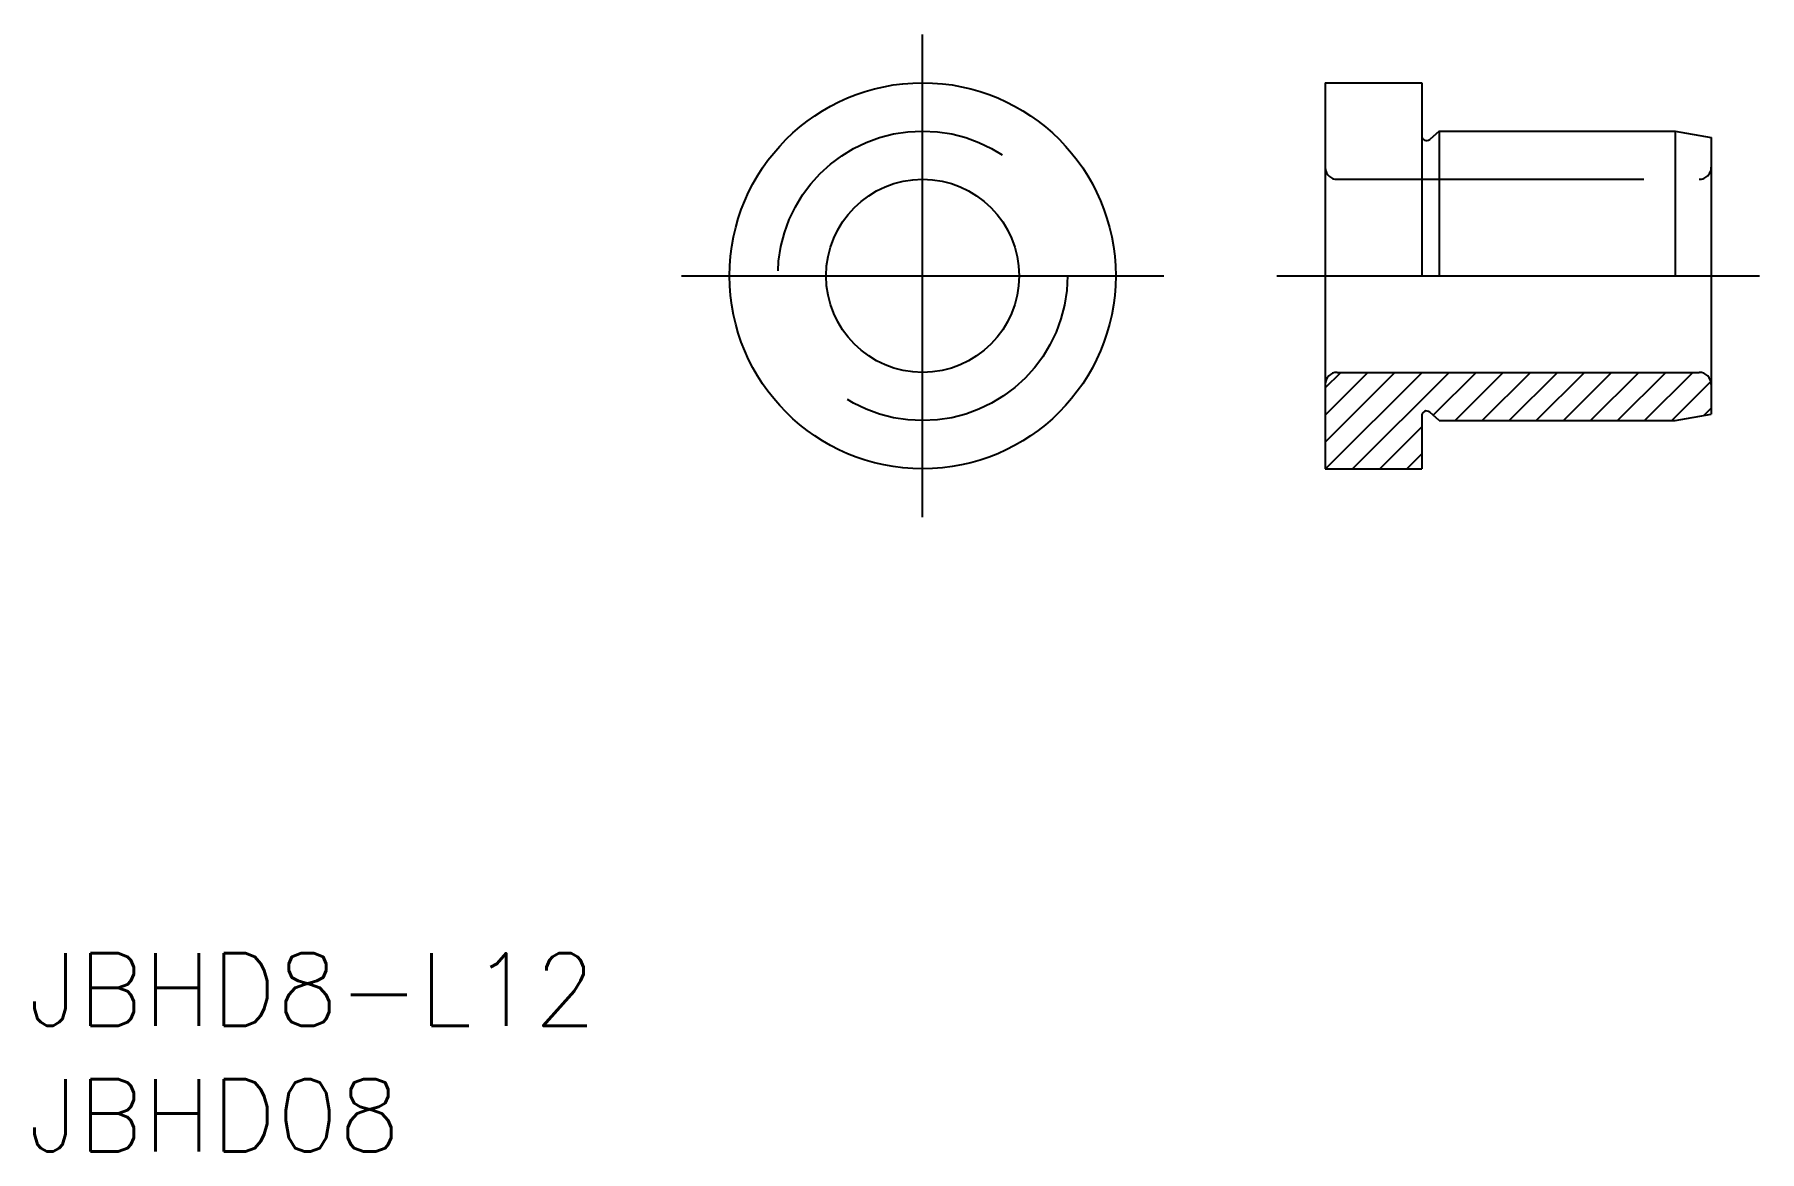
# Model space of a CAD drawing. Extents: x -36.8 to 34.7, y -36.3 to 10.
import ezdxf

# ---------------------------------------------------------------- set-up
doc = ezdxf.new("R2010")
doc.units = 0
doc.linetypes.add('CENTER', pattern=[50.8, 31.75, -6.35, 6.35, -6.35])
doc.linetypes.add('DASHED', pattern=[19.05, 12.7, -6.35])
doc.layers.get('0').update_dxf_attribs({"linetype": 'CONTINUOUS'})
doc.layers.add('CENTER', color=1, linetype='CENTER')
doc.styles.get("Standard").update_dxf_attribs({"font": 'txt.shx', "height": 3, "bigfont": 'bigfont.shx'})

msp = doc.modelspace()

# ---------------------------------------------------------------- linework, layer by layer
at = {"color": 7, "linetype": 'CONTINUOUS'}
for p, q in [((16.682, 8), (20.682, 8)), ((16.682, 8), (16.682, -8)), ((20.682, 8), (20.682, 0)), ((21.402, 6), (21.016, 5.652)), ((21.402, 6), (31.182, 6)), ((21.402, 6), (21.402, 0)), ((31.182, 6), (32.682, 5.736)), ((31.182, 6), (31.182, 0)), ((32.682, 5.736), (32.682, -5.736)), ((17.182, -4), (32.182, -4)), ((21.402, -6), (21.016, -5.652)), ((20.682, -5.8), (20.682, -8)), ((21.402, -6), (31.182, -6)), ((31.182, -6), (32.682, -5.736)), ((16.682, -8), (20.682, -8))]:
    msp.add_line(p, q, dxfattribs=at)
at = {"color": 3, "linetype": 'DASHED'}
msp.add_line((17.182, 4), (32.182, 4), dxfattribs=at)
at = {"color": 3, "linetype": 'CONTINUOUS'}
for p, q in [((16.682, -4.647), (17.328, -4)), ((16.682, -5.769), (18.451, -4)), ((16.682, -6.892), (19.573, -4)), ((16.696, -8), (20.696, -4)), ((17.818, -8), (21.818, -4)), ((21.159, -5.781), (22.941, -4)), ((22.063, -6), (24.063, -4)), ((23.186, -6), (25.186, -4)), ((24.308, -6), (26.308, -4)), ((25.431, -6), (27.431, -4)), ((26.553, -6), (28.553, -4)), ((27.676, -6), (29.676, -4)), ((28.798, -6), (30.798, -4)), ((29.921, -6), (31.921, -4)), ((31.044, -6), (32.666, -4.377)), ((32.377, -5.789), (32.682, -5.484)), ((18.941, -8), (20.682, -6.259)), ((20.063, -8), (20.682, -7.382))]:
    msp.add_line(p, q, dxfattribs=at)
at = {"color": 7, "linetype": 'CONTINUOUS'}
for radius in [8, 4]:
    msp.add_circle((0, 0), radius, dxfattribs=at)
at = {"color": 3, "linetype": 'DASHED'}
msp.add_circle((0, 0), 6, dxfattribs=at)
at = {"color": 7, "linetype": 'CONTINUOUS'}
for centre, radius, start, end in [((20.882, 5.8), 0.2, 180, 312.07502), ((17.182, -4.5), 0.5, 90, 180), ((32.182, -4.5), 0.5, 0, 90), ((20.882, -5.8), 0.2, 47.92498, 180)]:
    msp.add_arc(centre, radius, start, end, dxfattribs=at)
at = {"color": 3, "linetype": 'DASHED'}
for centre, start, end in [((17.182, 4.5), 180, 270), ((32.182, 4.5), 270, 0)]:
    msp.add_arc(centre, 0.5, start, end, dxfattribs=at)
at = {"layer": 'CENTER', "color": 1, "linetype": 'CENTER'}
for p, q in [((0, -10), (0, 10)), ((-10, 0), (10, 0)), ((14.682, 0), (34.682, 0))]:
    msp.add_line(p, q, dxfattribs=at)

# ---------------------------------------------------------------- texts
at = {"color": 7, "linetype": 'CONTINUOUS'}
for s, p in [('JBHD8-L12', (-37.064, -31.075)), ('JBHD08', (-37.064, -36.287))]:
    msp.add_text(s, height=3, dxfattribs=at).set_placement(p)

doc.saveas('drawing.dxf')
